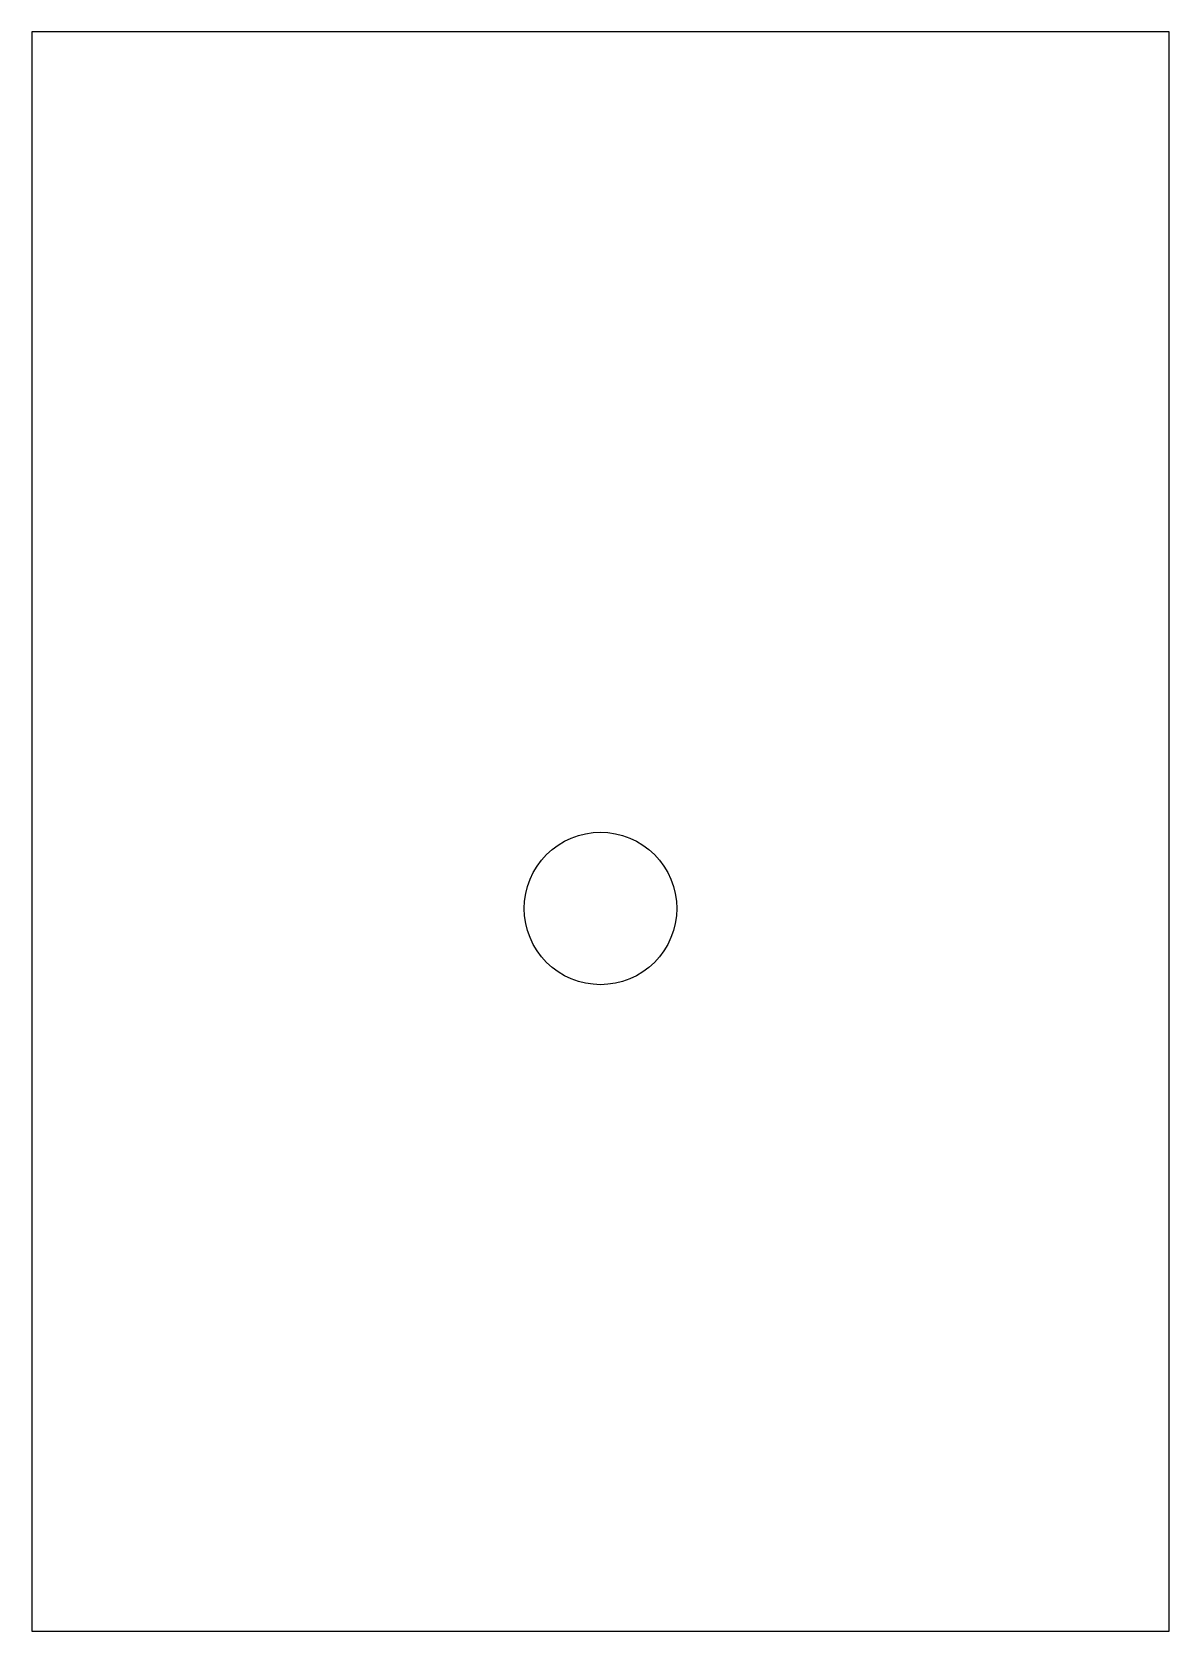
# Model space of a CAD drawing. Header units: metres. Extents: x 0 to 149, y 0 to 210.
import ezdxf

# ---------------------------------------------------------------- set-up
doc = ezdxf.new("R2010")
doc.units = ezdxf.units.M

msp = doc.modelspace()

# ---------------------------------------------------------------- linework, layer by layer
for p, q in [((149.1, 209.8), (0, 209.8)), ((0, 209.8), (0, 0)), ((149.1, 0), (149.1, 209.8)), ((68.2061, 102.53), (68.9943, 103.115)), ((68.9943, 103.115), (69.836, 103.619)), ((69.836, 103.619), (70.7232, 104.039)), ((70.7232, 104.039), (71.6471, 104.369)), ((71.6471, 104.369), (72.5991, 104.608)), ((72.5991, 104.608), (73.5698, 104.752)), ((73.5698, 104.752), (74.55, 104.8)), ((74.55, 104.8), (75.5302, 104.752)), ((75.5302, 104.752), (76.5009, 104.608)), ((76.5009, 104.608), (77.4528, 104.369)), ((77.4528, 104.369), (78.3768, 104.039)), ((78.3768, 104.039), (79.264, 103.619)), ((79.264, 103.619), (80.1057, 103.115)), ((80.1057, 103.115), (80.8939, 102.53)), ((66.2353, 100.356), (66.8199, 101.144)), ((66.8199, 101.144), (67.4789, 101.871)), ((67.4789, 101.871), (68.2061, 102.53)), ((80.8939, 102.53), (81.6211, 101.871)), ((81.6211, 101.871), (82.2801, 101.144)), ((82.2801, 101.144), (82.8647, 100.356)), ((64.9806, 97.7028), (65.3112, 98.6268)), ((65.3112, 98.6268), (65.7308, 99.514)), ((65.7308, 99.514), (66.2353, 100.356)), ((82.8647, 100.356), (83.3692, 99.514)), ((83.3692, 99.514), (83.7888, 98.6268)), ((83.7888, 98.6268), (84.1194, 97.7028)), ((64.5981, 95.7802), (64.7421, 96.7509)), ((64.7421, 96.7509), (64.9806, 97.7028)), ((84.1194, 97.7028), (84.3578, 96.7509)), ((84.3578, 96.7509), (84.5018, 95.7802)), ((64.55, 94.8), (64.5981, 95.7802)), ((64.5981, 93.8198), (64.55, 94.8)), ((84.5018, 95.7802), (84.55, 94.8)), ((84.55, 94.8), (84.5018, 93.8198)), ((64.7421, 92.8491), (64.5981, 93.8198)), ((64.9806, 91.8971), (64.7421, 92.8491)), ((84.3578, 92.8491), (84.1194, 91.8971)), ((84.5018, 93.8198), (84.3578, 92.8491)), ((65.3112, 90.9732), (64.9806, 91.8971)), ((65.7308, 90.086), (65.3112, 90.9732)), ((83.7888, 90.9732), (83.3692, 90.086)), ((84.1194, 91.8971), (83.7888, 90.9732)), ((66.2353, 89.2443), (65.7308, 90.086)), ((66.8199, 88.4561), (66.2353, 89.2443)), ((67.4789, 87.7289), (66.8199, 88.4561)), ((82.2801, 88.4561), (81.6211, 87.7289)), ((82.8647, 89.2443), (82.2801, 88.4561)), ((83.3692, 90.086), (82.8647, 89.2443)), ((68.2061, 87.0699), (67.4789, 87.7289)), ((68.9943, 86.4853), (68.2061, 87.0699)), ((69.836, 85.9808), (68.9943, 86.4853)), ((80.1057, 86.4853), (79.264, 85.9808)), ((80.8939, 87.0699), (80.1057, 86.4853)), ((81.6211, 87.7289), (80.8939, 87.0699)), ((70.7232, 85.5612), (69.836, 85.9808)), ((71.6471, 85.2306), (70.7232, 85.5612)), ((72.5991, 84.9921), (71.6471, 85.2306)), ((73.5698, 84.8481), (72.5991, 84.9921)), ((74.55, 84.8), (73.5698, 84.8481)), ((75.5302, 84.8481), (74.55, 84.8)), ((76.5009, 84.9921), (75.5302, 84.8481)), ((77.4528, 85.2306), (76.5009, 84.9921)), ((78.3768, 85.5612), (77.4528, 85.2306)), ((79.264, 85.9808), (78.3768, 85.5612)), ((0, 0), (149.1, 0))]:
    msp.add_line(p, q)

doc.saveas('drawing.dxf')
